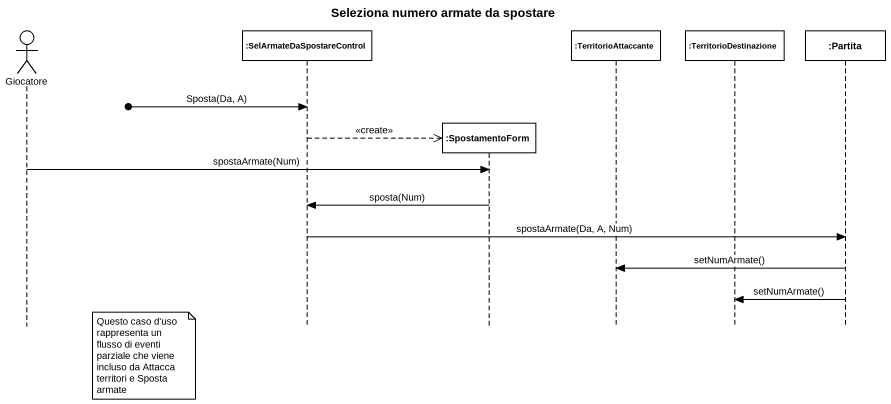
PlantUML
@startuml
title Seleziona numero armate da spostare
hide footbox
actor Giocatore
participant ":SelArmateDaSpostareControl" as SelArmateDaSpostareControl
participant ":SpostamentoForm" as SpostamentoForm
participant ":TerritorioAttaccante" as TerritorioAttaccante
participant ":TerritorioDestinazione" as TerritorioDestinazione
participant ":Partita" as Partita

[o-> SelArmateDaSpostareControl : Sposta(Da, A)
SelArmateDaSpostareControl -->> SpostamentoForm ** : <<create>>
Giocatore -> SpostamentoForm : spostaArmate(Num)
SpostamentoForm -> SelArmateDaSpostareControl : sposta(Num)
SelArmateDaSpostareControl -> Partita : spostaArmate(Da, A, Num)
Partita -> TerritorioAttaccante : setNumArmate()
Partita -> TerritorioDestinazione : setNumArmate()
note right of Giocatore : Questo caso d'uso rappresenta un flusso di eventi parziale che viene incluso da Attacca territori e Sposta armate
@enduml
